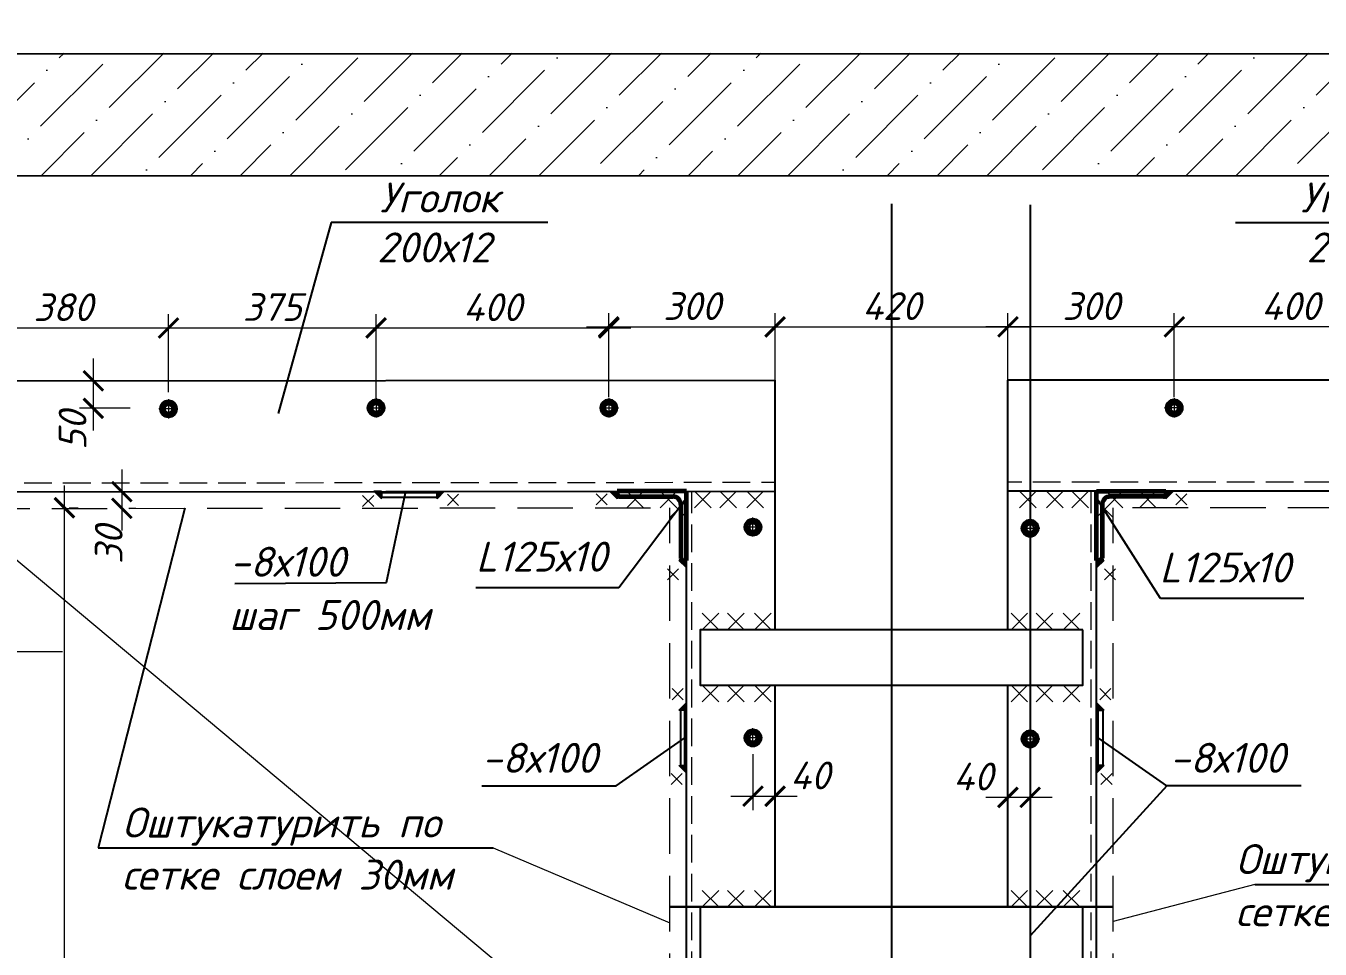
# Model space of a CAD drawing. Header units: millimetres. Extents: x 749182 to 2267578, y 70462 to 311449.
# Drawn here: x 2178860 to 2181195, y 171672 to 173337 of the extents above; entities that cross this region are included whole.
import ezdxf

# ---------------------------------------------------------------- set-up
doc = ezdxf.new("R2010")
doc.units = ezdxf.units.MM
doc.linetypes.add('ГОСТ 2.303 4', pattern=[7, 5, -2, 0])
doc.linetypes.add('осеваяX2', pattern=[4, 2.5, -0.5, 0.5, -0.5])
doc.layers.get('Defpoints').update_dxf_attribs({"color": 255})
for name, color, linetype, lineweight in [('1Стены', 252, 'Continuous', 25), ('монолит', 176, 'Continuous', 50), ('Оси', 165, 'осеваяX2', 13), ('Размер', 7, 'Continuous', 13), ('Размеры КР', 164, 'Continuous', 9), ('сварка', 156, 'Continuous', 9), ('штрих', 8, 'Continuous', 5)]:
    doc.layers.add(name, color=color, linetype=linetype, lineweight=lineweight)
doc.layers.add('CS_UNPLOTTED', color=254, linetype='Continuous', plot=False)
for name, color, linetype in [('VPORTS', 7, 'Continuous'), ('металл', 124, 'Continuous'), ('Текст', 7, 'Continuous')]:
    doc.layers.add(name, color=color, linetype=linetype)
doc.styles.add('GOST 2.304_new', font='isocpeur.ttf', dxfattribs={"width": 0.9, "oblique": 15})
doc.styles.add('М2', font='isocpeui.ttf')
doc.dimstyles.new('SPDS', dxfattribs={"dimscale": 25, "dimtxt": 2.5, "dimasz": 1.77, "dimexe": 1.25, "dimexo": 0.625, "dimtad": 1, "dimdec": 0, "dimrnd": 0.001, "dimtxsty": 'GOST 2.304_new', "dimblk": 'ARCHTICK', "dimcen": 2.5, "dimdle": 2, "dimclrt": 256, "dimazin": 2, "dimtfac": 0.75, "dimtdec": 0, "dimtmove": 1, "dimatfit": 3, "dimfxl": 0, "dimtolj": 1, "dimlwd": 9, "dimlwe": 9, "dimarcsym": 0})
doc.dimstyles.new('SPDS 1_20', dxfattribs={"dimscale": 20, "dimtxt": 2.5, "dimasz": 1.77, "dimexe": 1.25, "dimexo": 0.625, "dimtad": 1, "dimdec": 0, "dimrnd": 0.001, "dimtxsty": 'М2', "dimblk": 'ARCHTICK', "dimcen": 2.5, "dimdle": 2, "dimclrt": 256, "dimadec": 0, "dimazin": 2, "dimtfac": 0.75, "dimtdec": 0, "dimtmove": 1, "dimatfit": 3, "dimfxl": 0, "dimtolj": 1, "dimlwd": 9, "dimlwe": 9, "dimarcsym": 0})

# ---------------------------------------------------------------- blocks, each defined once
blk = doc.blocks.new('свар')
at = {"layer": 'сварка', "color": 0, "linetype": 'Continuous', "ltscale": 10}
for p, q in [((10, 10), (-10, -10)), ((-10, 10), (10, -10))]:
    blk.add_line(p, q, dxfattribs=at)
blk = doc.blocks.new('м16')
at = {"layer": 'металл', "lineweight": 30, "ltscale": 20}
for p, q in [((-11, 6.4), (0, 12.7)), ((-11, -6.4), (-11, 6.4)), ((0, 12.7), (11, 6.4)), ((11, 6.4), (11, -6.4)), ((0, -12.7), (-11, -6.4)), ((11, -6.4), (0, -12.7))]:
    blk.add_line(p, q, dxfattribs=at)
blk.add_circle((0, 0), 15, dxfattribs=at)
for radius, start, end in [(10.4, 0, 180), (10.4, 180, 0), (6.92, 0, 180), (6.92, 180, 0)]:
    blk.add_arc((0, 0), radius, start, end, dxfattribs=at)
at = {"layer": 'металл', "linetype": 'Continuous', "lineweight": 25, "ltscale": 20}
blk.add_arc((0, 0), 8, 255, 165, dxfattribs=at)
at = {"layer": 'Оси', "ltscale": 20}
for p, q in [((17, 0), (-17.3, 0)), ((0, 17.3), (0, -17.3))]:
    blk.add_line(p, q, dxfattribs=at)
blk = doc.blocks.new('_ArchTick')
at = {"color": 0, "linetype": 'ByBlock', "const_width": 0.15}
blk.add_lwpolyline([(-0.5, -0.5), (0.5, 0.5)], dxfattribs=at)
blk = doc.blocks.new('*D1288')
at = {"color": 0, "lineweight": 9, "ltscale": 20, "transparency": 16777216}
for p, q in [((2179491.9, 172660.3), (2179491.9, 172816.9)), ((2179911.8, 172667.2), (2179911.8, 172816.9)), ((2179451.9, 172791.9), (2179951.8, 172791.9))]:
    blk.add_line(p, q, dxfattribs=at)
at = {"layer": 'Defpoints', "color": 0, "lineweight": 20, "ltscale": 20, "transparency": 16777216}
for p in [(2179911.8, 172791.9), (2179491.9, 172647.8), (2179911.8, 172654.7)]:
    blk.add_point(p, dxfattribs=at)
at = {"color": 0, "lineweight": 9, "ltscale": 20, "transparency": 16777216, "xscale": 35.4, "yscale": 35.4, "zscale": 35.4, "rotation": 180}
blk.add_blockref('_ArchTick', (2179491.9, 172791.9), dxfattribs=at)
at = {"color": 0, "lineweight": 9, "ltscale": 20, "transparency": 16777216, "xscale": 35.4, "yscale": 35.4, "zscale": 35.4}
blk.add_blockref('_ArchTick', (2179911.8, 172791.9), dxfattribs=at)
at = {"ltscale": 20, "transparency": 16777216, "insert": (2179701.8, 172829.4), "char_height": 50, "attachment_point": 5, "style": 'М2'}
blk.add_mtext('\\A1;400', dxfattribs=at)
blk = doc.blocks.new('*D1289')
at = {"color": 0, "lineweight": 9, "ltscale": 20, "transparency": 16777216}
for p, q in [((2179911.8, 172667.2), (2179911.8, 172818.9)), ((2180211.9, 172710.3), (2180211.9, 172818.9)), ((2179871.8, 172793.9), (2180251.9, 172793.9))]:
    blk.add_line(p, q, dxfattribs=at)
at = {"layer": 'Defpoints', "color": 0, "lineweight": 20, "ltscale": 20, "transparency": 16777216}
for p in [(2180211.9, 172793.9), (2180211.9, 172697.8), (2179911.8, 172654.7)]:
    blk.add_point(p, dxfattribs=at)
at = {"color": 0, "lineweight": 9, "ltscale": 20, "transparency": 16777216, "xscale": 35.4, "yscale": 35.4, "zscale": 35.4, "rotation": 180}
blk.add_blockref('_ArchTick', (2179911.8, 172793.9), dxfattribs=at)
at = {"color": 0, "lineweight": 9, "ltscale": 20, "transparency": 16777216, "xscale": 35.4, "yscale": 35.4, "zscale": 35.4}
blk.add_blockref('_ArchTick', (2180211.9, 172793.9), dxfattribs=at)
at = {"ltscale": 20, "transparency": 16777216, "insert": (2180061.8, 172831.4), "char_height": 50, "attachment_point": 5, "style": 'М2'}
blk.add_mtext('\\A1;300', dxfattribs=at)
blk = doc.blocks.new('*D1281')
at = {"layer": 'Defpoints', "color": 0, "lineweight": 20, "ltscale": 20, "transparency": 16777216}
for p in [(2178925.5, 172467.8), (2178929.7, 172467.8), (2178925.5, 170067.8)]:
    blk.add_point(p, dxfattribs=at)
at = {"layer": 'Размер', "color": 0, "lineweight": 9, "ltscale": 20, "transparency": 16777216}
for p, q in [((2178929.7, 170027.8), (2178929.7, 172507.8)), ((2178938, 172467.8), (2178954.7, 172467.8)), ((2178938, 170067.8), (2178954.7, 170067.8))]:
    blk.add_line(p, q, dxfattribs=at)
at = {"layer": 'Размер', "color": 0, "lineweight": 9, "ltscale": 20, "transparency": 16777216, "xscale": 35.4, "yscale": 35.4, "zscale": 35.4}
for p, rotation in [((2178929.7, 172467.8), 90), ((2178929.7, 170067.8), 270)]:
    blk.add_blockref('_ArchTick', p, dxfattribs=dict(at, rotation=rotation))
at = {"layer": 'Размер', "ltscale": 20, "transparency": 16777216, "insert": (2178935.5, 171371.4), "char_height": 50, "width": 670.583, "attachment_point": 5, "rotation": 90, "style": 'М2'}
blk.add_mtext('\\A1;{\\C6;2400\\C1; } \\P(уточнять по АР)', dxfattribs=at)
blk = doc.blocks.new('*D1302')
at = {"color": 0, "lineweight": 9, "ltscale": 20, "transparency": 16777216}
for p, q in [((2180932, 172667.2), (2180932, 172818.9)), ((2181351.9, 172660.3), (2181351.9, 172818.9)), ((2181391.9, 172793.9), (2180892, 172793.9))]:
    blk.add_line(p, q, dxfattribs=at)
at = {"layer": 'Defpoints', "color": 0, "lineweight": 20, "ltscale": 20, "transparency": 16777216}
for p in [(2180932, 172793.9), (2180932, 172654.7), (2181351.9, 172647.8)]:
    blk.add_point(p, dxfattribs=at)
at = {"color": 0, "lineweight": 9, "ltscale": 20, "transparency": 16777216, "xscale": 35.4, "yscale": 35.4, "zscale": 35.4, "rotation": 180}
blk.add_blockref('_ArchTick', (2180932, 172793.9), dxfattribs=at)
at = {"color": 0, "lineweight": 9, "ltscale": 20, "transparency": 16777216, "xscale": 35.4, "yscale": 35.4, "zscale": 35.4}
blk.add_blockref('_ArchTick', (2181351.9, 172793.9), dxfattribs=at)
at = {"ltscale": 20, "transparency": 16777216, "insert": (2181141.9, 172831.4), "char_height": 50, "attachment_point": 5, "style": 'М2'}
blk.add_mtext('\\A1;400', dxfattribs=at)
blk = doc.blocks.new('*D1303')
at = {"color": 0, "lineweight": 9, "ltscale": 20, "transparency": 16777216}
for p, q in [((2180631.9, 172710.3), (2180631.9, 172818.9)), ((2180932, 172667.2), (2180932, 172818.9)), ((2180972, 172793.9), (2180591.9, 172793.9))]:
    blk.add_line(p, q, dxfattribs=at)
at = {"layer": 'Defpoints', "color": 0, "lineweight": 20, "ltscale": 20, "transparency": 16777216}
for p in [(2180631.9, 172793.9), (2180631.9, 172697.8), (2180932, 172654.7)]:
    blk.add_point(p, dxfattribs=at)
at = {"color": 0, "lineweight": 9, "ltscale": 20, "transparency": 16777216, "xscale": 35.4, "yscale": 35.4, "zscale": 35.4, "rotation": 180}
blk.add_blockref('_ArchTick', (2180631.9, 172793.9), dxfattribs=at)
at = {"color": 0, "lineweight": 9, "ltscale": 20, "transparency": 16777216, "xscale": 35.4, "yscale": 35.4, "zscale": 35.4}
blk.add_blockref('_ArchTick', (2180932, 172793.9), dxfattribs=at)
at = {"ltscale": 20, "transparency": 16777216, "insert": (2180781.9, 172831.4), "char_height": 50, "attachment_point": 5, "style": 'М2'}
blk.add_mtext('\\A1;300', dxfattribs=at)
blk = doc.blocks.new('*D1305')
at = {"layer": 'Defpoints', "color": 0, "lineweight": 20, "ltscale": 100, "transparency": 16777216}
for p in [(2180631.9, 172793.9), (2180211.9, 172622.7), (2180631.9, 172622.7)]:
    blk.add_point(p, dxfattribs=at)
at = {"layer": 'Размер', "color": 0, "lineweight": 9, "ltscale": 100, "transparency": 16777216}
for p, q in [((2180211.9, 172635.2), (2180211.9, 172818.9)), ((2180631.9, 172635.2), (2180631.9, 172818.9)), ((2180171.9, 172793.9), (2180671.9, 172793.9))]:
    blk.add_line(p, q, dxfattribs=at)
at = {"layer": 'Размер', "color": 0, "lineweight": 9, "ltscale": 100, "transparency": 16777216, "xscale": 35.4, "yscale": 35.4, "zscale": 35.4, "rotation": 180}
blk.add_blockref('_ArchTick', (2180211.9, 172793.9), dxfattribs=at)
at = {"layer": 'Размер', "color": 0, "lineweight": 9, "ltscale": 100, "transparency": 16777216, "xscale": 35.4, "yscale": 35.4, "zscale": 35.4}
blk.add_blockref('_ArchTick', (2180631.9, 172793.9), dxfattribs=at)
at = {"layer": 'Размер', "ltscale": 100, "transparency": 16777216, "insert": (2180421.9, 172831.4), "char_height": 50, "attachment_point": 5, "style": 'М2'}
blk.add_mtext('\\A1;420', dxfattribs=at)
blk = doc.blocks.new('*D1306')
at = {"layer": 'Defpoints', "color": 0, "lineweight": 20, "ltscale": 20, "transparency": 16777216}
for p in [(2180171.9, 172035.8), (2180211.9, 172038), (2180211.9, 171947.5)]:
    blk.add_point(p, dxfattribs=at)
at = {"layer": 'Размер', "color": 0, "lineweight": 9, "ltscale": 20, "transparency": 16777216}
for p, q in [((2180171.9, 172023.3), (2180171.9, 171922.5)), ((2180211.9, 172025.5), (2180211.9, 171922.5)), ((2180131.9, 171947.5), (2180251.9, 171947.5))]:
    blk.add_line(p, q, dxfattribs=at)
at = {"layer": 'Размер', "color": 0, "lineweight": 9, "ltscale": 20, "transparency": 16777216, "xscale": 35.4, "yscale": 35.4, "zscale": 35.4, "rotation": 180}
blk.add_blockref('_ArchTick', (2180171.9, 171947.5), dxfattribs=at)
at = {"layer": 'Размер', "color": 0, "lineweight": 9, "ltscale": 20, "transparency": 16777216, "xscale": 35.4, "yscale": 35.4, "zscale": 35.4}
blk.add_blockref('_ArchTick', (2180211.9, 171947.5), dxfattribs=at)
at = {"layer": 'Размер', "ltscale": 20, "transparency": 16777216, "insert": (2180274.8, 171985), "char_height": 50, "attachment_point": 5, "style": 'М2'}
blk.add_mtext('\\A1;40', dxfattribs=at)
blk = doc.blocks.new('*D1307')
at = {"layer": 'Defpoints', "color": 0, "lineweight": 20, "ltscale": 20, "transparency": 16777216}
for p in [(2180631.9, 172036), (2180671.9, 172033.8), (2180631.9, 171945.5)]:
    blk.add_point(p, dxfattribs=at)
at = {"layer": 'Размер', "color": 0, "lineweight": 9, "ltscale": 20, "transparency": 16777216}
for p, q in [((2180631.9, 172023.5), (2180631.9, 171920.5)), ((2180671.9, 172021.3), (2180671.9, 171920.5)), ((2180711.9, 171945.5), (2180591.9, 171945.5))]:
    blk.add_line(p, q, dxfattribs=at)
at = {"layer": 'Размер', "color": 0, "lineweight": 9, "ltscale": 20, "transparency": 16777216, "xscale": 35.4, "yscale": 35.4, "zscale": 35.4, "rotation": 180}
blk.add_blockref('_ArchTick', (2180631.9, 171945.5), dxfattribs=at)
at = {"layer": 'Размер', "color": 0, "lineweight": 9, "ltscale": 20, "transparency": 16777216, "xscale": 35.4, "yscale": 35.4, "zscale": 35.4}
blk.add_blockref('_ArchTick', (2180671.9, 171945.5), dxfattribs=at)
at = {"layer": 'Размер', "ltscale": 20, "transparency": 16777216, "insert": (2180569, 171983), "char_height": 50, "attachment_point": 5, "style": 'М2'}
blk.add_mtext('\\A1;40', dxfattribs=at)
blk = doc.blocks.new('*D1308')
at = {"layer": 'Defpoints', "color": 0, "lineweight": 20, "ltscale": 100, "transparency": 16777216}
for p in [(2179117.5, 172791.9), (2178737, 172746.2), (2179117.5, 172663.4)]:
    blk.add_point(p, dxfattribs=at)
at = {"layer": 'Размер', "color": 0, "lineweight": 9, "ltscale": 100, "transparency": 16777216}
for p, q in [((2178737, 172758.7), (2178737, 172816.9)), ((2179117.5, 172675.9), (2179117.5, 172816.9)), ((2178697, 172791.9), (2179157.5, 172791.9))]:
    blk.add_line(p, q, dxfattribs=at)
at = {"layer": 'Размер', "color": 0, "lineweight": 9, "ltscale": 100, "transparency": 16777216, "xscale": 35.4, "yscale": 35.4, "zscale": 35.4, "rotation": 180}
blk.add_blockref('_ArchTick', (2178737, 172791.9), dxfattribs=at)
at = {"layer": 'Размер', "color": 0, "lineweight": 9, "ltscale": 100, "transparency": 16777216, "xscale": 35.4, "yscale": 35.4, "zscale": 35.4}
blk.add_blockref('_ArchTick', (2179117.5, 172791.9), dxfattribs=at)
at = {"layer": 'Размер', "ltscale": 100, "transparency": 16777216, "insert": (2178927.3, 172829.4), "char_height": 50, "attachment_point": 5, "style": 'М2'}
blk.add_mtext('\\A1;380', dxfattribs=at)
blk = doc.blocks.new('*D1309')
at = {"layer": 'Defpoints', "color": 0, "lineweight": 20, "ltscale": 100, "transparency": 16777216}
for p in [(2179491.9, 172791.9), (2179491.9, 172720.4), (2179117.5, 172663.4)]:
    blk.add_point(p, dxfattribs=at)
at = {"layer": 'Размер', "color": 0, "lineweight": 9, "ltscale": 100, "transparency": 16777216}
for p, q in [((2179117.5, 172675.9), (2179117.5, 172816.9)), ((2179491.9, 172732.9), (2179491.9, 172816.9)), ((2179077.5, 172791.9), (2179531.9, 172791.9))]:
    blk.add_line(p, q, dxfattribs=at)
at = {"layer": 'Размер', "color": 0, "lineweight": 9, "ltscale": 100, "transparency": 16777216, "xscale": 35.4, "yscale": 35.4, "zscale": 35.4, "rotation": 180}
blk.add_blockref('_ArchTick', (2179117.5, 172791.9), dxfattribs=at)
at = {"layer": 'Размер', "color": 0, "lineweight": 9, "ltscale": 100, "transparency": 16777216, "xscale": 35.4, "yscale": 35.4, "zscale": 35.4}
blk.add_blockref('_ArchTick', (2179491.9, 172791.9), dxfattribs=at)
at = {"layer": 'Размер', "ltscale": 100, "transparency": 16777216, "insert": (2179304.7, 172829.7), "char_height": 50, "attachment_point": 5, "style": 'М2'}
blk.add_mtext('\\A1;375', dxfattribs=at)
blk = doc.blocks.new('*D1343')
at = {"layer": 'Defpoints', "color": 0, "lineweight": 20, "ltscale": 100, "transparency": 16777216}
for p in [(2179033.2, 172496.7), (2179033.3, 172466.7), (2179033.3, 172466.7)]:
    blk.add_point(p, dxfattribs=at)
at = {"layer": 'Размер', "color": 0, "lineweight": 9, "ltscale": 100, "transparency": 16777216}
for p, q in [((2179033.3, 172536.7), (2179033.3, 172426.7)), ((2179045.7, 172496.7), (2179058.3, 172496.7)), ((2179045.8, 172466.7), (2179058.3, 172466.7))]:
    blk.add_line(p, q, dxfattribs=at)
at = {"layer": 'Размер', "color": 0, "lineweight": 9, "ltscale": 100, "transparency": 16777216, "xscale": 35.4, "yscale": 35.4, "zscale": 35.4}
for p, rotation in [((2179033.3, 172496.7), 90), ((2179033.3, 172466.7), 270)]:
    blk.add_blockref('_ArchTick', p, dxfattribs=dict(at, rotation=rotation))
at = {"layer": 'Размер', "ltscale": 100, "transparency": 16777216, "insert": (2179009.6, 172400.9), "char_height": 50, "attachment_point": 5, "rotation": 90, "style": 'М2'}
blk.add_mtext('\\A1;30', dxfattribs=at)
blk = doc.blocks.new('*D1149')
at = {"layer": 'Defpoints', "color": 0, "lineweight": 20, "ltscale": 100, "transparency": 16777216}
for p in [(2178981.9, 172696.7), (2179060.9, 172696.7), (2179060.9, 172647.1)]:
    blk.add_point(p, dxfattribs=at)
at = {"layer": 'Размер', "color": 0, "lineweight": 9, "ltscale": 100, "transparency": 16777216}
for p, q in [((2178981.9, 172607.1), (2178981.9, 172736.7)), ((2179048.4, 172696.7), (2178956.9, 172696.7)), ((2179048.4, 172647.1), (2178956.9, 172647.1))]:
    blk.add_line(p, q, dxfattribs=at)
at = {"layer": 'Размер', "color": 0, "lineweight": 9, "ltscale": 100, "transparency": 16777216, "xscale": 35.4, "yscale": 35.4, "zscale": 35.4}
for p, rotation in [((2178981.9, 172696.7), 90), ((2178981.9, 172647.1), 270)]:
    blk.add_blockref('_ArchTick', p, dxfattribs=dict(at, rotation=rotation))
at = {"layer": 'Размер', "ltscale": 100, "transparency": 16777216, "insert": (2178944.4, 172607.1), "char_height": 50, "attachment_point": 5, "rotation": 90, "style": 'М2'}
blk.add_mtext('\\A1;50', dxfattribs=at)

msp = doc.modelspace()

# ---------------------------------------------------------------- hatches: boundary and pattern name
at = {"layer": 'сварка', "linetype": 'Continuous', "ltscale": 5}
for points in [[(2179501.7821, 172497.7627), (2179488.1387, 172497.7627), (2179501.7821, 172484.1193)], [(2179601.9777, 172497.7627), (2179615.6212, 172497.7627), (2179601.9777, 172484.1193)], [(2179926.8799, 172497.7627), (2179926.8799, 172484.1193), (2179913.2365, 172497.7627)], [(2180916.8799, 172497.7627), (2180916.8799, 172484.1193), (2180930.5234, 172497.7627)], [(2180051.8799, 172372.7627), (2180038.2365, 172372.7627), (2180051.8799, 172359.1193)], [(2180791.8799, 172372.7627), (2180805.5234, 172372.7627), (2180791.8799, 172359.1193)], [(2180051.8799, 172102.8605), (2180051.8799, 172116.504), (2180038.2365, 172102.8605)], [(2180791.8799, 172102.8605), (2180791.8799, 172116.504), (2180805.5234, 172102.8605)], [(2180051.8799, 172002.6649), (2180051.8799, 171989.0215), (2180038.2365, 172002.6649)], [(2180791.8799, 172002.6649), (2180791.8799, 171989.0215), (2180805.5234, 172002.6649)]]:
    msp.add_hatch(color=0, dxfattribs=at).paths.add_polyline_path(points, flags=0)
at = {"layer": 'штрих', "ltscale": 15}
h = msp.add_hatch(dxfattribs=at)
h.set_pattern_fill('ANSI36', color=256, scale=20)
h.set_pattern_definition([(45, (-39664661.56, -1362333.524), (33.67596045, 123.47852166), [158.75, -31.75, 0, -31.75])])
h.paths.add_polyline_path([(2177556.9899, 173287.7627), (2177556.9899, 173067.7627), (2183305.3158, 173067.7627), (2183305.3158, 173287.7627)])

# ---------------------------------------------------------------- linework, layer by layer
at = {"ltscale": 100}
for p, q in [((2179411.1484, 172982.2743), (2179315.2551, 172637.7505)), ((2179510.92, 172332.9113), (2179545.0923, 172494.7537)), ((2179929.9671, 172323.8356), (2180051.8799, 172485.871)), ((2180907.3858, 172304.2589), (2180791.8799, 172485.871)), ((2179146.8517, 172466.796), (2178990.3053, 171854.3788)), ((2179236.9551, 172330.9062), (2179510.92, 172332.9113)), ((2179671.8367, 172323.8356), (2179929.9671, 172323.8356)), ((2181165.5161, 172304.2589), (2180907.3858, 172304.2589)), ((2179925.2385, 171966.2064), (2180048.8709, 172052.7627)), ((2180918.5213, 171966.2064), (2180794.889, 172052.7627)), ((2179682.6349, 171966.2064), (2179925.2385, 171966.2064)), ((2181161.1249, 171966.2064), (2180918.5213, 171966.2064)), ((2178990.3053, 171854.3788), (2179703.4164, 171854.3788)), ((2181077.1565, 171788.3796), (2181712.4984, 171788.3796))]:
    msp.add_line(p, q, dxfattribs=at)
at = {"color": 0, "ltscale": 20}
for points in [[(2179801.5392, 172982.2743), (2179411.1484, 172982.2743)], [(2181042.2207, 172982.2743), (2181432.6115, 172982.2743)]]:
    msp.add_lwpolyline(points, dxfattribs=at)
at = {"layer": '1Стены', "color": 0, "linetype": 'ГОСТ 2.303 4', "lineweight": 13, "ltscale": 10}
for p, q in [((2178017.0433, 172511.7576), (2180211.8799, 172513.7627)), ((2182826.8898, 172513.7627), (2180631.8799, 172513.7627)), ((2180061.8799, 170007.7627), (2180061.8799, 172497.7627)), ((2180781.8799, 170007.7627), (2180781.8799, 172497.7627))]:
    msp.add_line(p, q, dxfattribs=at)
at = {"layer": '1Стены', "color": 0, "linetype": 'ГОСТ 2.303 4', "lineweight": 13, "ltscale": 20}
for p, q in [((2178207.0433, 172465.7576), (2180021.8799, 172467.7627)), ((2180021.8799, 170023.7627), (2180021.8799, 172467.7627)), ((2180821.8799, 170023.7627), (2180821.8799, 172467.7627)), ((2180821.8799, 170023.7627), (2180821.8799, 172467.7627)), ((2182636.8898, 172467.7627), (2180821.8799, 172467.7627))]:
    msp.add_line(p, q, dxfattribs=at)
at = {"layer": 'CS_UNPLOTTED', "ltscale": 20}
for p, q in [((2180421.8799, 173015.9017), (2180421.8799, 170747.7627)), ((2180671.8799, 173013.8966), (2180671.8799, 170089.0212))]:
    msp.add_line(p, q, dxfattribs=at)
at = {"layer": 'CS_UNPLOTTED', "ltscale": 100}
for p, q in [((2180021.8799, 171747.7627), (2180821.8799, 171747.7627)), ((2180821.8799, 171747.7627), (2180021.8799, 171747.7627))]:
    msp.add_line(p, q, dxfattribs=at)
at = {"layer": 'VPORTS', "ltscale": 100}
msp.add_line((2180918.5213, 171966.2064), (2180671.8799, 171695.8356), dxfattribs=at)
at = {"layer": 'металл', "color": 0, "ltscale": 20}
for p, q in [((2178017.0433, 172695.7576), (2180211.8799, 172697.7627)), ((2180211.8799, 172247.7627), (2180211.8799, 172697.7627)), ((2180631.8799, 172247.7627), (2180631.8799, 172697.7627)), ((2182826.8898, 172697.7627), (2180631.8799, 172697.7627)), ((2178017.0433, 172495.7576), (2180211.8799, 172497.7627)), ((2180051.8799, 170007.7627), (2180051.8799, 172497.7627)), ((2182826.8898, 172497.7627), (2180631.8799, 172497.7627)), ((2180791.8799, 170007.7627), (2180791.8799, 172497.7627)), ((2180211.8799, 171747.7627), (2180211.8799, 172147.7627)), ((2180631.8799, 171747.7627), (2180631.8799, 172147.7627))]:
    msp.add_line(p, q, dxfattribs=at)
at = {"layer": 'металл', "color": 0, "linetype": 'Continuous', "lineweight": 60, "ltscale": 20}
for p, q in [((2179926.8799, 172497.7627), (2179926.8799, 172492.3627)), ((2180051.8799, 172497.7627), (2179926.8799, 172497.7627)), ((2179931.4799, 172487.7627), (2180027.8799, 172487.7627)), ((2180051.8799, 172372.7627), (2180051.8799, 172497.7627)), ((2180791.8799, 172372.7627), (2180791.8799, 172497.7627)), ((2180791.8799, 172497.7627), (2180916.8799, 172497.7627)), ((2180912.2799, 172487.7627), (2180815.8799, 172487.7627)), ((2180916.8799, 172497.7627), (2180916.8799, 172492.3627)), ((2180041.8799, 172473.7627), (2180041.8799, 172377.3627)), ((2180801.8799, 172473.7627), (2180801.8799, 172377.3627)), ((2180046.4799, 172372.7627), (2180051.8799, 172372.7627)), ((2180797.2799, 172372.7627), (2180791.8799, 172372.7627))]:
    msp.add_line(p, q, dxfattribs=at)
at = {"layer": 'металл', "color": 0, "ltscale": 20}
for points in [[(2179501.8799, 172494.7537), (2179501.8799, 172486.7537), (2179601.8799, 172486.7537), (2179601.8799, 172494.7537)], [(2180766.8799, 172247.7627), (2180076.8799, 172247.7627), (2180076.8799, 172147.7627), (2180766.8799, 172147.7627)], [(2180048.8709, 172102.7627), (2180040.8709, 172102.7627), (2180040.8709, 172002.7627), (2180048.8709, 172002.7627)], [(2180794.889, 172102.7627), (2180802.889, 172102.7627), (2180802.889, 172002.7627), (2180794.889, 172002.7627)], [(2180766.8799, 171747.7627), (2180076.8799, 171747.7627), (2180076.8799, 171647.7627), (2180766.8799, 171647.7627)]]:
    msp.add_lwpolyline(points, close=True, dxfattribs=at)
at = {"layer": 'металл', "color": 0, "linetype": 'Continuous', "lineweight": 60, "ltscale": 20}
for centre, radius, start, end in [((2179931.4799, 172492.3627), 4.6, 180, 270), ((2180027.8799, 172473.7627), 14, 0, 90), ((2180815.8799, 172473.7627), 14, 90, 180), ((2180912.2799, 172492.3627), 4.6, 270, 0), ((2180046.4799, 172377.3627), 4.6, 180, 270), ((2180797.2799, 172377.3627), 4.6, 270, 0)]:
    msp.add_arc(centre, radius, start, end, dxfattribs=at)
at = {"layer": 'монолит', "color": 0, "lineweight": 25, "ltscale": 100}
for p, q in [((2177556.9899, 173285.7576), (2183305.3158, 173287.7627)), ((2177556.9899, 173065.7576), (2183305.3158, 173067.7627))]:
    msp.add_line(p, q, dxfattribs=at)
at = {"layer": 'Размер', "linetype": 'Continuous', "ltscale": 20}
msp.add_line((2178724.868, 172208.2495), (2178926.1041, 172208.2495), dxfattribs=at)
at = {"layer": 'Размер', "ltscale": 100}
for p, q in [((2179703.4164, 171854.3788), (2180021.8799, 171719.0409)), ((2181077.1565, 171788.3796), (2180821.8799, 171721.3484))]:
    msp.add_line(p, q, dxfattribs=at)
at = {"layer": 'Размеры КР', "lineweight": 20}
msp.add_line((2175018.3547, 175573.4601), (2197137.2819, 157071.3923), dxfattribs=at)
at = {"layer": 'сварка', "color": 0, "linetype": 'Continuous', "ltscale": 5}
for p, q in [((2179501.7821, 172497.7627), (2179488.1387, 172497.7627)), ((2179488.1387, 172497.7627), (2179501.7821, 172484.1193)), ((2179501.7821, 172484.1193), (2179501.7821, 172497.7627)), ((2179601.9777, 172497.7627), (2179615.6212, 172497.7627)), ((2179615.6212, 172497.7627), (2179601.9777, 172484.1193)), ((2179601.9777, 172484.1193), (2179601.9777, 172497.7627)), ((2179926.8799, 172484.1193), (2179913.2365, 172497.7627)), ((2179913.2365, 172497.7627), (2179926.8799, 172497.7627)), ((2179926.8799, 172497.7627), (2179926.8799, 172484.1193)), ((2180916.8799, 172497.7627), (2180916.8799, 172484.1193)), ((2180916.8799, 172484.1193), (2180930.5234, 172497.7627)), ((2180930.5234, 172497.7627), (2180916.8799, 172497.7627)), ((2180051.8799, 172372.7627), (2180038.2365, 172372.7627)), ((2180038.2365, 172372.7627), (2180051.8799, 172359.1193)), ((2180051.8799, 172359.1193), (2180051.8799, 172372.7627)), ((2180791.8799, 172372.7627), (2180805.5234, 172372.7627)), ((2180805.5234, 172372.7627), (2180791.8799, 172359.1193)), ((2180791.8799, 172359.1193), (2180791.8799, 172372.7627)), ((2180051.8799, 172116.504), (2180038.2365, 172102.8605)), ((2180051.8799, 172102.8605), (2180051.8799, 172116.504)), ((2180791.8799, 172102.8605), (2180791.8799, 172116.504)), ((2180791.8799, 172116.504), (2180805.5234, 172102.8605)), ((2180038.2365, 172102.8605), (2180051.8799, 172102.8605)), ((2180805.5234, 172102.8605), (2180791.8799, 172102.8605)), ((2180051.8799, 171989.0215), (2180038.2365, 172002.6649)), ((2180038.2365, 172002.6649), (2180051.8799, 172002.6649)), ((2180051.8799, 172002.6649), (2180051.8799, 171989.0215)), ((2180791.8799, 172002.6649), (2180791.8799, 171989.0215)), ((2180791.8799, 171989.0215), (2180805.5234, 172002.6649)), ((2180805.5234, 172002.6649), (2180791.8799, 172002.6649))]:
    msp.add_line(p, q, dxfattribs=at)
at = {"layer": 'сварка', "color": 0, "linetype": 'Continuous', "ltscale": 15}
for p, q in [((2179926.8799, 172497.7627), (2180051.8799, 172497.7627)), ((2179944.3799, 172497.7627), (2179974.3799, 172467.7627)), ((2179974.3799, 172497.7627), (2179944.3799, 172467.7627)), ((2180004.3799, 172497.7627), (2180034.3799, 172467.7627)), ((2180034.3799, 172497.7627), (2180004.3799, 172467.7627)), ((2180051.8799, 172372.7627), (2180051.8799, 172497.7627)), ((2180096.6448, 172497.7627), (2180066.6448, 172467.7627)), ((2180066.6448, 172497.7627), (2180096.6448, 172467.7627)), ((2180142.1377, 172497.7627), (2180112.1377, 172467.7627)), ((2180112.1377, 172497.7627), (2180142.1377, 172467.7627)), ((2180190.9138, 172497.7627), (2180160.9138, 172467.7627)), ((2180160.9138, 172497.7627), (2180190.9138, 172467.7627)), ((2180652.8461, 172497.7627), (2180682.8461, 172467.7627)), ((2180682.8461, 172497.7627), (2180652.8461, 172467.7627)), ((2180701.6221, 172497.7627), (2180731.6221, 172467.7627)), ((2180731.6221, 172497.7627), (2180701.6221, 172467.7627)), ((2180747.115, 172497.7627), (2180777.115, 172467.7627)), ((2180777.115, 172497.7627), (2180747.115, 172467.7627)), ((2180916.8799, 172497.7627), (2180791.8799, 172497.7627)), ((2180791.8799, 172372.7627), (2180791.8799, 172497.7627)), ((2180839.3799, 172497.7627), (2180809.3799, 172467.7627)), ((2180809.3799, 172497.7627), (2180839.3799, 172467.7627)), ((2180899.3799, 172497.7627), (2180869.3799, 172467.7627)), ((2180869.3799, 172497.7627), (2180899.3799, 172467.7627)), ((2180051.8799, 172450.2627), (2180021.8799, 172480.2627)), ((2180051.8799, 172480.2627), (2180021.8799, 172450.2627)), ((2180791.8799, 172450.2627), (2180821.8799, 172480.2627)), ((2180791.8799, 172480.2627), (2180821.8799, 172450.2627)), ((2180110.512, 172277.7627), (2180080.512, 172247.7627)), ((2180080.512, 172277.7627), (2180110.512, 172247.7627)), ((2180156.0049, 172277.7627), (2180126.0049, 172247.7627)), ((2180126.0049, 172277.7627), (2180156.0049, 172247.7627)), ((2180204.781, 172277.7627), (2180174.781, 172247.7627)), ((2180174.781, 172277.7627), (2180204.781, 172247.7627)), ((2180667.4428, 172277.7627), (2180637.4428, 172247.7627)), ((2180637.4428, 172277.7627), (2180667.4428, 172247.7627)), ((2180712.9356, 172277.7627), (2180682.9356, 172247.7627)), ((2180682.9356, 172277.7627), (2180712.9356, 172247.7627)), ((2180761.7117, 172277.7627), (2180731.7117, 172247.7627)), ((2180731.7117, 172277.7627), (2180761.7117, 172247.7627)), ((2180110.512, 172147.7627), (2180080.512, 172117.7627)), ((2180080.512, 172147.7627), (2180110.512, 172117.7627)), ((2180156.0049, 172147.7627), (2180126.0049, 172117.7627)), ((2180126.0049, 172147.7627), (2180156.0049, 172117.7627)), ((2180204.781, 172147.7627), (2180174.781, 172117.7627)), ((2180174.781, 172147.7627), (2180204.781, 172117.7627)), ((2180667.4428, 172147.7627), (2180637.4428, 172117.7627)), ((2180637.4428, 172147.7627), (2180667.4428, 172117.7627)), ((2180712.9356, 172147.7627), (2180682.9356, 172117.7627)), ((2180682.9356, 172147.7627), (2180712.9356, 172117.7627)), ((2180761.7117, 172147.7627), (2180731.7117, 172117.7627)), ((2180731.7117, 172147.7627), (2180761.7117, 172117.7627)), ((2180110.512, 171777.7627), (2180080.512, 171747.7627)), ((2180080.512, 171777.7627), (2180110.512, 171747.7627)), ((2180156.0049, 171777.7627), (2180126.0049, 171747.7627)), ((2180126.0049, 171777.7627), (2180156.0049, 171747.7627)), ((2180204.781, 171777.7627), (2180174.781, 171747.7627)), ((2180174.781, 171777.7627), (2180204.781, 171747.7627)), ((2180667.4428, 171777.7627), (2180637.4428, 171747.7627)), ((2180637.4428, 171777.7627), (2180667.4428, 171747.7627)), ((2180712.9356, 171777.7627), (2180682.9356, 171747.7627)), ((2180682.9356, 171777.7627), (2180712.9356, 171747.7627)), ((2180761.7117, 171777.7627), (2180731.7117, 171747.7627)), ((2180731.7117, 171777.7627), (2180761.7117, 171747.7627))]:
    msp.add_line(p, q, dxfattribs=at)

# ---------------------------------------------------------------- block references
at = {"layer": 'Размер'}
for p in [(2179117.4616, 172646.1024), (2180931.8799, 172647.7627)]:
    msp.add_blockref('м16', p, dxfattribs=at)
at = {"layer": 'Размер', "xscale": -1}
for p in [(2179491.8799, 172647.7627), (2179911.8799, 172647.7627)]:
    msp.add_blockref('м16', p, dxfattribs=at)
at = {"layer": 'Размер', "color": 0, "xscale": -1}
for p in [(2179477.7363, 172480.0037), (2179630.6103, 172482.0074), (2179898.8336, 172483.0336), (2180027.5802, 172347.813)]:
    msp.add_blockref('свар', p, dxfattribs=at)
at = {"layer": 'Размер', "color": 0}
for p in [(2180944.9263, 172483.0336), (2180816.1797, 172347.813)]:
    msp.add_blockref('свар', p, dxfattribs=at)
at = {"layer": 'Размер', "rotation": 270.0000000001111}
for p in [(2180171.8799, 172432.7525), (2180171.8799, 172052.7627), (2180171.8799, 172052.7627)]:
    msp.add_blockref('м16', p, dxfattribs=at)
at = {"layer": 'Размер', "xscale": -1, "rotation": 89.99999999988889}
for p in [(2180671.8799, 172430.7474), (2180671.8799, 172050.7576)]:
    msp.add_blockref('м16', p, dxfattribs=at)
at = {"layer": 'Размер', "color": 0, "rotation": 270.0000000023722}
for p in [(2180036.1246, 172131.4931), (2180034.1209, 171978.6191)]:
    msp.add_blockref('свар', p, dxfattribs=at)
at = {"layer": 'Размер', "color": 0, "xscale": -1, "rotation": 89.99999999762788}
for p in [(2180807.6353, 172131.4931), (2180809.6389, 171978.6191)]:
    msp.add_blockref('свар', p, dxfattribs=at)

# ---------------------------------------------------------------- texts
at = {"color": 0, "ltscale": 20, "char_height": 54, "width": 274.710988, "style": 'М2'}
for s, insert, attachment_point in [('\\pi30.49087;Уголок \\P\\pi25.482;{\\C1;200х12}', (2179468.3121, 173054.2601), 1), ('Уголок {\\C1;200х12}', (2181375.4477, 173054.2601), 3)]:
    msp.add_mtext(s, dxfattribs=dict(at, insert=insert, attachment_point=attachment_point))
at = {"layer": 'Текст', "ltscale": 20, "style": 'М2'}
for s, p in [('-8х100', (2179227.9724, 172343.3499)), ('L125х10', (2179672.1042, 172352.5726)), ('L125х10', (2180905.4293, 172332.9959)), ('шаг 500мм', (2179226.9584, 172247.3448)), ('-8х100', (2179682.6349, 171989.7352)), ('-8х100', (2180923.6886, 171989.7352)), ('Оштукатурить по', (2179033.8359, 171873.06)), ('Оштукатурить по', (2181042.9179, 171807.0607)), ('сетке слоем 30мм', (2179033.5577, 171779.06)), ('сетке слоем 30мм', (2181042.6397, 171713.0607))]:
    msp.add_text(s, height=54, dxfattribs=at).set_placement(p)

# ---------------------------------------------------------------- dimensions: what is measured, and where the dimension line sits
at = {"ltscale": 20}
dim = msp.add_linear_dim(base=(2179911.766, 172791.8749), p1=(2179491.8799, 172647.7627), p2=(2179911.766, 172654.6798), text='400', dimstyle='SPDS', override={"dimscale": 20, "dimtxsty": 'М2', "dimfxl": 1.25, "dimtfill": 0, "dimarcsym": 1}, dxfattribs=at)
dim.commit()
dim.dimension.update_dxf_attribs({"geometry": '*D1288', "text_midpoint": (2179701.823, 172829.3749)})
dim = msp.add_linear_dim(base=(2180211.8799, 172793.88), p1=(2179911.766, 172654.6798), p2=(2180211.8799, 172697.7627), dimstyle='SPDS', override={"dimscale": 20, "dimtxsty": 'М2', "dimfxl": 1.25, "dimtfill": 0, "dimarcsym": 1}, dxfattribs=at)
dim.commit()
dim.dimension.update_dxf_attribs({"geometry": '*D1289', "text_midpoint": (2180061.823, 172831.38)})
dim = msp.add_linear_dim(base=(2180631.8799, 172793.88), p1=(2180931.9939, 172654.6798), p2=(2180631.8799, 172697.7627), angle=180, dimstyle='SPDS', override={"dimscale": 20, "dimtxsty": 'М2', "dimfxl": 1.25, "dimtfill": 0, "dimarcsym": 1}, dxfattribs=at)
dim.commit()
dim.dimension.update_dxf_attribs({"geometry": '*D1303', "text_midpoint": (2180781.9369, 172831.38)})
dim = msp.add_linear_dim(base=(2180931.9939, 172793.88), p1=(2181351.8799, 172647.7627), p2=(2180931.9939, 172654.6798), angle=180, text='400', dimstyle='SPDS', override={"dimscale": 20, "dimtxsty": 'М2', "dimfxl": 1.25, "dimtfill": 0, "dimarcsym": 1}, dxfattribs=at)
dim.commit()
dim.dimension.update_dxf_attribs({"geometry": '*D1302', "text_midpoint": (2181141.9369, 172831.38)})
at = {"layer": 'Размер', "ltscale": 100}
for base, p1, p2, picture, middle in [((2179117.4616, 172791.8749), (2178737.0433, 172746.2091), (2179117.4616, 172663.3881), '*D1308', (2178927.2525, 172829.3749)), ((2180631.8799, 172793.88), (2180211.8799, 172622.6942), (2180631.8799, 172622.6942), '*D1305', (2180421.8799, 172831.38))]:
    dim = msp.add_linear_dim(base=base, p1=p1, p2=p2, dimstyle='SPDS 1_20', override={"dimtxsty": 'М2'}, dxfattribs=at)
    dim.commit()
    dim.dimension.update_dxf_attribs({"geometry": picture, "text_midpoint": middle})
dim = msp.add_linear_dim(base=(2179491.8799, 172791.8749), p1=(2179117.4616, 172663.3881), p2=(2179491.8799, 172720.387), text='375', dimstyle='SPDS 1_20', override={"dimtxsty": 'М2'}, dxfattribs=at)
dim.commit()
dim.dimension.update_dxf_attribs({"geometry": '*D1309', "text_midpoint": (2179304.6708, 172829.6969)})
for base, p1, p2, picture, middle in [((2178981.88, 172696.6999), (2179060.9407, 172647.0541), (2179060.9467, 172696.6999), '*D1149', (2178981.88, 172607.0541)), ((2179033.2685, 172466.7246), (2179033.2387, 172496.7088), (2179033.2685, 172466.7246), '*D1343', (2179047.1478, 172400.8832))]:
    dim = msp.add_linear_dim(base=base, p1=p1, p2=p2, angle=90, dimstyle='SPDS 1_20', override={"dimtxsty": 'М2'}, dxfattribs=at)
    dim.commit()
    dim.dimension.update_dxf_attribs({"geometry": picture, "text_midpoint": middle, "dimtype": 160})
at = {"layer": 'Размер', "ltscale": 20}
dim = msp.add_linear_dim(base=(2178929.7447, 172467.7627), p1=(2178925.4782, 170067.7627), p2=(2178925.4782, 172467.7627), angle=90, text='{\\C6;2400\\C1; } \\P(уточнять по АР)', dimstyle='SPDS 1_20', override={"dimtxsty": 'М2'}, dxfattribs=at)
dim.commit()
dim.dimension.update_dxf_attribs({"geometry": '*D1281', "text_midpoint": (2179024.6741, 171371.3968), "dimtype": 160})
dim = msp.add_linear_dim(base=(2180211.8799, 171947.4921), p1=(2180171.8799, 172035.7627), p2=(2180211.8799, 172037.9801), dimstyle='SPDS', override={"dimscale": 20, "dimtxsty": 'М2', "dimfxl": 1.25, "dimtfill": 0, "dimarcsym": 1}, dxfattribs=at)
dim.commit()
dim.dimension.update_dxf_attribs({"geometry": '*D1306', "text_midpoint": (2180274.781, 171947.4921), "dimtype": 160})
dim = msp.add_linear_dim(base=(2180631.8799, 171945.487), p1=(2180671.8799, 172033.7576), p2=(2180631.8799, 172035.975), angle=180, dimstyle='SPDS', override={"dimscale": 20, "dimtxsty": 'М2', "dimfxl": 1.25, "dimtfill": 0, "dimarcsym": 1}, dxfattribs=at)
dim.commit()
dim.dimension.update_dxf_attribs({"geometry": '*D1307', "text_midpoint": (2180568.9789, 171945.487), "dimtype": 160})

doc.saveas('drawing.dxf')
